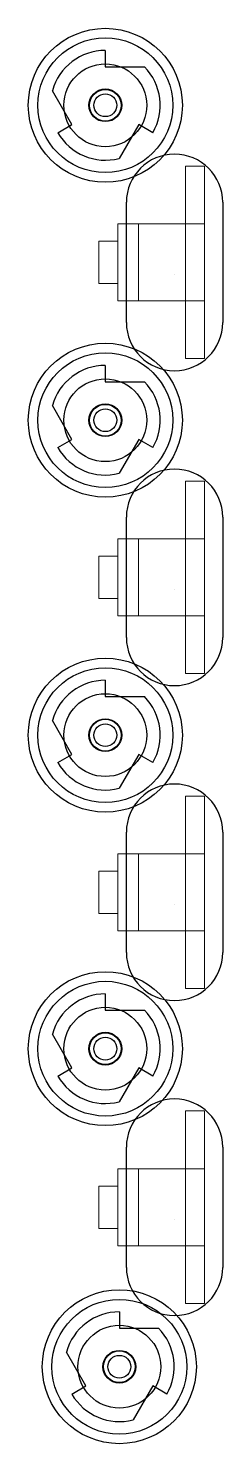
# Model space of a CAD drawing. Extents: x 1.6 to 16.7, y 17.9 to 25.3.
# Drawn here: x 1.64 to 2.65, y 17.93 to 25.28 of the extents above.
import ezdxf

# ---------------------------------------------------------------- set-up
doc = ezdxf.new("R2010")
doc.units = 0
doc.header["$LTSCALE"] = 5
doc.header["$MEASUREMENT"] = 0
for name, color, linetype in [('Z0_BOTCOMP', 4, 'Continuous'), ('Z0_CUT500', 4, 'Continuous'), ('Z0_RUBBER', 4, 'Continuous'), ('Z0_TOPCOMP', 6, 'Continuous')]:
    doc.layers.add(name, color=color, linetype=linetype)

msp = doc.modelspace()

# ---------------------------------------------------------------- linework, layer by layer
at = {"layer": 'Z0_BOTCOMP', "color": 4, "linetype": 'Continuous', "lineweight": 25}
for p, q in [((2.0357, 25.1664), (2.0357, 25.0814)), ((2.0357, 25.0814), (2.2388, 25.0814)), ((1.8625, 24.7814), (1.761, 24.9572)), ((1.7889, 24.7389), (1.8625, 24.7814)), ((2.2089, 24.7814), (2.1074, 24.6056)), ((2.2826, 24.7389), (2.2089, 24.7814)), ((2.0357, 23.5302), (2.0357, 23.4452)), ((2.0357, 23.4452), (2.2388, 23.4452)), ((1.8625, 23.1452), (1.761, 23.321)), ((1.7889, 23.1027), (1.8625, 23.1452)), ((2.2089, 23.1452), (2.1074, 22.9693)), ((2.2826, 23.1027), (2.2089, 23.1452)), ((2.0357, 21.8939), (2.0357, 21.8089)), ((2.0357, 21.8089), (2.2388, 21.8089)), ((1.8625, 21.5089), (1.761, 21.6847)), ((1.7889, 21.4664), (1.8625, 21.5089)), ((2.2089, 21.5089), (2.1074, 21.3331)), ((2.2826, 21.4664), (2.2089, 21.5089)), ((2.0357, 20.265), (2.0357, 20.18)), ((2.0357, 20.18), (2.2388, 20.18)), ((1.8625, 19.88), (1.761, 20.0559)), ((1.7889, 19.8375), (1.8625, 19.88)), ((2.2089, 19.88), (2.1074, 19.7042)), ((2.2826, 19.8375), (2.2089, 19.88)), ((2.1085, 18.6126), (2.1085, 18.5276)), ((2.1085, 18.5276), (2.3115, 18.5276)), ((1.9353, 18.2276), (1.8337, 18.4035)), ((1.8616, 18.1851), (1.9353, 18.2276)), ((2.2817, 18.2276), (2.1801, 18.0518)), ((2.3553, 18.1851), (2.2817, 18.2276))]:
    msp.add_line(p, q, dxfattribs=at)
for centre, radius in [((2.0357, 24.8814), 0.085), ((2.0357, 24.8814), 0.059), ((2.0357, 23.2452), 0.085), ((2.0357, 23.2452), 0.059), ((2.0357, 21.6089), 0.085), ((2.0357, 21.6089), 0.059), ((2.0357, 19.98), 0.085), ((2.0357, 19.98), 0.059), ((2.1085, 18.3276), 0.085), ((2.1085, 18.3276), 0.059)]:
    msp.add_circle(centre, radius, dxfattribs=at)
for centre, start, end in [((2.0357, 24.8814), 90, 164.56793), ((2.0357, 24.8814), -30, 44.56793), ((2.0357, 24.8814), -150, -75.43207), ((2.0357, 23.2452), 90, 164.56793), ((2.0357, 23.2452), -30, 44.56793), ((2.0357, 23.2452), -150, -75.43207), ((2.0357, 21.6089), 90, 164.56793), ((2.0357, 21.6089), -30, 44.56793), ((2.0357, 21.6089), -150, -75.43207), ((2.0357, 19.98), 90, 164.56793), ((2.0357, 19.98), -30, 44.56793), ((2.0357, 19.98), -150, -75.43207), ((2.1085, 18.3276), 90, 164.56793), ((2.1085, 18.3276), -30, 44.56793), ((2.1085, 18.3276), -150, -75.43207)]:
    msp.add_arc(centre, 0.285, start, end, dxfattribs=at)
at = {"layer": 'Z0_CUT500', "color": 5, "linetype": 'Continuous', "lineweight": 25}
for p, q in [((2.1452, 23.7524), (2.1452, 24.3774)), ((2.6452, 24.3774), (2.6452, 23.7524)), ((2.1452, 22.1162), (2.1452, 22.7412)), ((2.6452, 22.7412), (2.6452, 22.1162)), ((2.1452, 20.4799), (2.1452, 21.1049)), ((2.6452, 21.1049), (2.6452, 20.4799)), ((2.1452, 18.8436), (2.1452, 19.4686)), ((2.6452, 19.4686), (2.6452, 18.8436))]:
    msp.add_line(p, q, dxfattribs=at)
for centre in [(2.0357, 24.8814), (2.0357, 23.2452), (2.0357, 21.6089), (2.0357, 19.98), (2.1085, 18.3276)]:
    msp.add_circle(centre, 0.0825, dxfattribs=at)
for centre, start, end in [((2.3952, 24.3774), 0, 180), ((2.3952, 23.7524), 180, 0), ((2.3952, 22.7412), 0, 180), ((2.3952, 22.1162), 180, 0), ((2.3952, 21.1049), 0, 180), ((2.3952, 20.4799), 180, 0), ((2.3952, 19.4686), 0, 180), ((2.3952, 18.8436), 180, 0)]:
    msp.add_arc(centre, 0.25, start, end, dxfattribs=at)
at = {"layer": 'Z0_RUBBER', "color": 2, "linetype": 'Continuous', "lineweight": 25}
for centre, radius in [((2.0357, 24.8814), 0.4), ((2.0357, 24.8814), 0.215), ((2.0357, 23.2452), 0.4), ((2.0357, 23.2452), 0.215), ((2.0357, 21.6089), 0.4), ((2.0357, 21.6089), 0.215), ((2.0357, 19.98), 0.4), ((2.0357, 19.98), 0.215), ((2.1085, 18.3276), 0.4), ((2.1085, 18.3276), 0.215)]:
    msp.add_circle(centre, radius, dxfattribs=at)
at = {"layer": 'Z0_TOPCOMP', "color": 6, "linetype": 'Continuous', "lineweight": 5}
for p, q in [((2.3952, 24.6275), (2.3952, 24.6275)), ((2.3952, 24.6275), (2.3952, 24.6275)), ((2.4515, 24.565), (2.4515, 23.565)), ((2.5515, 24.565), (2.4515, 24.565)), ((2.5515, 23.565), (2.5515, 24.565)), ((2.1015, 24.265), (2.5515, 24.265)), ((2.1015, 23.865), (2.1015, 24.265)), ((2.1452, 24.265), (2.2077, 24.265)), ((2.1452, 23.865), (2.1452, 24.265)), ((2.2077, 24.265), (2.2077, 23.865)), ((2.5515, 24.265), (2.5515, 23.865)), ((2.0015, 24.175), (2.1015, 24.175)), ((2.0015, 23.955), (2.0015, 24.175)), ((2.1015, 24.175), (2.1015, 23.955)), ((2.3952, 24.0025), (2.3952, 24.0025)), ((2.1015, 23.955), (2.0015, 23.955)), ((2.5515, 23.865), (2.1015, 23.865)), ((2.2077, 23.865), (2.1452, 23.865)), ((2.4515, 23.565), (2.5515, 23.565)), ((2.3952, 23.5025), (2.3952, 23.5025)), ((2.3952, 22.9912), (2.3952, 22.9912)), ((2.3952, 22.9912), (2.3952, 22.9912)), ((2.4515, 22.9287), (2.4515, 21.9287)), ((2.5515, 22.9287), (2.4515, 22.9287)), ((2.5515, 21.9287), (2.5515, 22.9287)), ((2.1015, 22.6287), (2.5515, 22.6287)), ((2.1015, 22.2287), (2.1015, 22.6287)), ((2.1452, 22.6287), (2.2077, 22.6287)), ((2.1452, 22.2287), (2.1452, 22.6287)), ((2.2077, 22.6287), (2.2077, 22.2287)), ((2.5515, 22.6287), (2.5515, 22.2287)), ((2.0015, 22.5387), (2.1015, 22.5387)), ((2.0015, 22.3187), (2.0015, 22.5387)), ((2.1015, 22.5387), (2.1015, 22.3187)), ((2.3952, 22.3662), (2.3952, 22.3662)), ((2.1015, 22.3187), (2.0015, 22.3187)), ((2.5515, 22.2287), (2.1015, 22.2287)), ((2.2077, 22.2287), (2.1452, 22.2287)), ((2.4515, 21.9287), (2.5515, 21.9287)), ((2.3952, 21.8662), (2.3952, 21.8662)), ((2.3952, 21.355), (2.3952, 21.355)), ((2.3952, 21.355), (2.3952, 21.355)), ((2.4515, 21.2925), (2.4515, 20.2925)), ((2.5515, 21.2925), (2.4515, 21.2925)), ((2.5515, 20.2925), (2.5515, 21.2925)), ((2.1015, 20.9925), (2.5515, 20.9925)), ((2.1015, 20.5925), (2.1015, 20.9925)), ((2.1452, 20.9925), (2.2077, 20.9925)), ((2.1452, 20.5925), (2.1452, 20.9925)), ((2.2077, 20.9925), (2.2077, 20.5925)), ((2.5515, 20.9925), (2.5515, 20.5925)), ((2.0015, 20.9025), (2.1015, 20.9025)), ((2.0015, 20.6825), (2.0015, 20.9025)), ((2.1015, 20.9025), (2.1015, 20.6825)), ((2.1015, 20.6825), (2.0015, 20.6825)), ((2.3952, 20.73), (2.3952, 20.73)), ((2.5515, 20.5925), (2.1015, 20.5925)), ((2.2077, 20.5925), (2.1452, 20.5925)), ((2.3952, 20.23), (2.3952, 20.23)), ((2.4515, 20.2925), (2.5515, 20.2925)), ((2.3952, 19.7187), (2.3952, 19.7187)), ((2.3952, 19.7187), (2.3952, 19.7187)), ((2.4515, 19.6562), (2.4515, 18.6562)), ((2.5515, 19.6562), (2.4515, 19.6562)), ((2.5515, 18.6562), (2.5515, 19.6562)), ((2.1015, 19.3562), (2.5515, 19.3562)), ((2.1015, 18.9562), (2.1015, 19.3562)), ((2.1452, 19.3562), (2.2077, 19.3562)), ((2.1452, 18.9562), (2.1452, 19.3562)), ((2.2077, 19.3562), (2.2077, 18.9562)), ((2.5515, 19.3562), (2.5515, 18.9562)), ((2.0015, 19.2662), (2.1015, 19.2662)), ((2.0015, 19.0462), (2.0015, 19.2662)), ((2.1015, 19.2662), (2.1015, 19.0462)), ((2.3952, 19.0937), (2.3952, 19.0937)), ((2.1015, 19.0462), (2.0015, 19.0462)), ((2.5515, 18.9562), (2.1015, 18.9562)), ((2.2077, 18.9562), (2.1452, 18.9562)), ((2.4515, 18.6562), (2.5515, 18.6562)), ((2.3952, 18.5937), (2.3952, 18.5937))]:
    msp.add_line(p, q, dxfattribs=at)
at = {"layer": 'Z0_TOPCOMP', "color": 6, "linetype": 'Continuous', "lineweight": 25}
for centre in [(2.0357, 24.8814), (2.0357, 23.2452), (2.0357, 21.6089), (2.0357, 19.98), (2.1085, 18.3276)]:
    msp.add_circle(centre, 0.35, dxfattribs=at)

doc.saveas('drawing.dxf')
